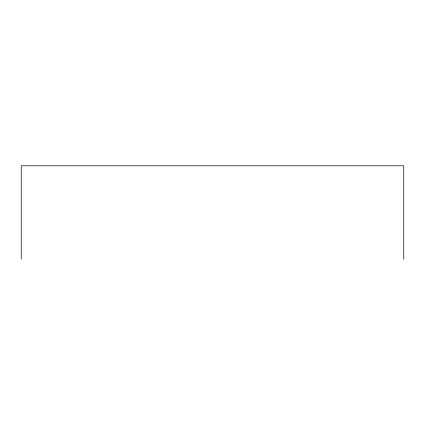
<?xml version="1.0" encoding="UTF-8"?>
<svg xmlns="http://www.w3.org/2000/svg" width="425" height="425" viewBox="0 0 425 425"><rect width="100%" height="100%" fill="white"/><g stroke="black" fill="none" stroke-linecap="round" stroke-linejoin="round"><path stroke-width="0.64" d="M403.75 259.197L403.75 165.803L21.25 165.803L21.25 259.197"/></g></svg>
